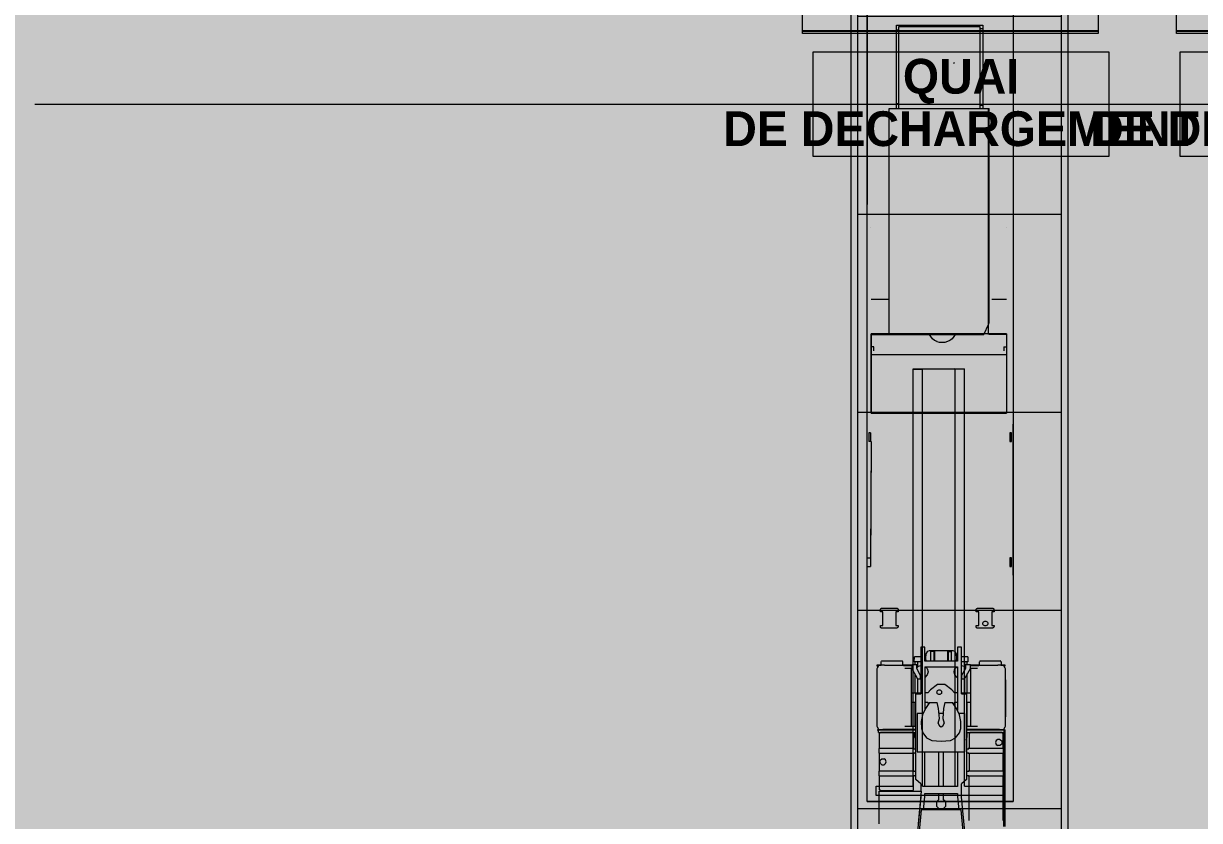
# Model space of a CAD drawing. Header units: millimetres. Extents: x 141848 to 1648660, y -821378 to -151356.
# Drawn here: x 195444 to 208964, y -198052 to -188883 of the extents above; entities that cross this region are included whole.
import ezdxf

# ---------------------------------------------------------------- set-up
doc = ezdxf.new("R2010")
doc.units = ezdxf.units.MM
doc.header["$MEASUREMENT"] = 0
for name, color, linetype in [('Cars', 7, 'Continuous'), ('Hachure', 7, 'Continuous'), ('Sols_ Dalles', 7, 'Continuous')]:
    doc.layers.add(name, color=color, linetype=linetype)
doc.styles.add('STYLE_GENERE_4', font='')
doc.styles.get('STYLE_GENERE_4').set_extended_font_data('Agency FB', bold=True)

# ---------------------------------------------------------------- blocks, each defined once
blk = doc.blocks.new('Loading-Equipment_Dock-shelters_NORSUD_Retractible-Gate')
at = {"color": 251, "linetype": 'Continuous', "lineweight": 5, "true_color": 0x5f5f5f, "flags": 128}
for points in [[(-1636.016, -30.00005), (-1635, -30.00005), (1635, -30.00005), (1636.016, -30.00005), (1641.756, -30.00005), (1647.626, -30.00005), (1653.553, -30.00005), (1659.454, -30.00005), (1665.239, -30.00005), (1670.814, -30.00005), (1676.084, -30.00005), (1680.962, -30.00005), (1685.37, -30.00005), (1689.244, -30.00005), (1692.538, -30.00005), (1695.224, -30.00005), (1697.296, -30.00005), (1698.762, -30.00005), (1699.648, -30.00005), (1700, -30.00005), (1699.992, 0), (1699.648, 0), (1698.762, 0), (1697.296, 0), (1695.224, 0), (1692.538, 0), (1689.244, 0), (1685.37, 0), (1680.962, 0), (1676.084, 0), (1670.814, 0), (1665.239, 0), (1659.454, 0), (1653.553, 0), (1647.626, 0), (1641.756, 0), (1636.016, 0), (1635, 0), (-1635, 0), (-1636.016, 0), (-1641.756, 0), (-1647.626, 0), (-1653.553, 0), (-1659.454, 0), (-1665.24, 0), (-1670.814, 0), (-1676.084, 0), (-1680.962, 0), (-1685.37, 0), (-1689.244, 0), (-1692.538, 0), (-1695.224, 0), (-1697.296, 0), (-1698.762, 0), (-1699.648, 0), (-1700, 0), (-1699.992, -30.00005), (-1699.648, -30.00005), (-1698.762, -30.00005), (-1697.296, -30.00005), (-1695.224, -30.00005), (-1692.538, -30.00005), (-1689.244, -30.00005), (-1685.37, -30.00005), (-1680.962, -30.00005), (-1676.084, -30.00005), (-1670.814, -30.00005), (-1665.24, -30.00005), (-1659.454, -30.00005), (-1653.553, -30.00005), (-1647.626, -30.00005), (-1641.756, -30.00005)], [(-1700, -596.3749), (1700, -596.3749), (1700, -33.00335), (-1700, -33.00335)]]:
    blk.add_lwpolyline(points, close=True, dxfattribs=at)
blk = doc.blocks.new('tir daf01')
at = {"layer": 'Cars', "color": 7, "linetype": 'Continuous', "lineweight": 13}
for p, q in [((1596, 1648), (1971, 1648)), ((1596, 1632), (1971, 1632)), ((1733, 1622), (1665, 1622)), ((2019, 1622), (1733, 1622)), ((4213, 1742), (1882, 1742)), ((1882, 62), (1882, 1742)), ((11082, 1742), (1882, 1742)), ((1952, 1624), (1952, 167)), ((2061, 1624), (1952, 1624)), ((1971, 1648), (2707, 1648)), ((1971, 1632), (2679, 1632)), ((2179, 1622), (2019, 1622)), ((2061, 1181), (2061, 1624)), ((2179, 1619), (2179, 1627)), ((2234, 1627), (2179, 1627)), ((2234, 1627), (2234, 1619)), ((2346, 1622), (2234, 1622)), ((2438, 1622), (2346, 1622)), ((2438, 1619), (2438, 1627)), ((2493, 1627), (2438, 1627)), ((2493, 1627), (2493, 1619)), ((2667, 1622), (2493, 1622)), ((2676, 1614), (2667, 1622)), ((2679, 1379), (2679, 1634)), ((2704, 1634), (2679, 1634)), ((2704, 1634), (2704, 1379)), ((2707, 1632), (2704, 1632)), ((2707, 1640), (2707, 1648)), ((2707, 1632), (2707, 1640)), ((2709, 1630), (2743, 1648)), ((2709, 1630), (2709, 1273)), ((2743, 1648), (2751, 1652)), ((2751, 1652), (2752, 1652)), ((2752, 1652), (2762, 1652)), ((2762, 1652), (2783, 1652)), ((2783, 1652), (2818, 1652)), ((2818, 1652), (2867, 1652)), ((2866, 1653), (2859, 1652)), ((2875, 1653), (2866, 1653)), ((2867, 1652), (2920, 1652)), ((2892, 1653), (2875, 1653)), ((2918, 1653), (2892, 1653)), ((2949, 1653), (2918, 1653)), ((2920, 1652), (2940, 1652)), ((2940, 1652), (2988, 1652)), ((2987, 1653), (2949, 1653)), ((3027, 1653), (2987, 1653)), ((2988, 1652), (3049, 1652)), ((3070, 1653), (3027, 1653)), ((3049, 1652), (3113, 1652)), ((3113, 1653), (3070, 1653)), ((3154, 1653), (3113, 1653)), ((3113, 1652), (3174, 1652)), ((3191, 1653), (3154, 1653)), ((3174, 1652), (3222, 1652)), ((3223, 1653), (3191, 1653)), ((3222, 1652), (3242, 1652)), ((3248, 1653), (3223, 1653)), ((3242, 1652), (3295, 1652)), ((3265, 1653), (3248, 1653)), ((3274, 1653), (3265, 1653)), ((3282, 1652), (3274, 1653)), ((3295, 1652), (3344, 1652)), ((3344, 1652), (3379, 1652)), ((3379, 1652), (3400, 1652)), ((3400, 1652), (3410, 1652)), ((3410, 1652), (3411, 1652)), ((3411, 1652), (3419, 1648)), ((3419, 1648), (3453, 1630)), ((3440, 1637), (3440, 1647)), ((3455, 1647), (3440, 1647)), ((3453, 1601), (3453, 1630)), ((3455, 1602), (3455, 1647)), ((4486, 1742), (4486, 1743)), ((4486, 1743), (6225, 1743)), ((4586, 1723), (4686, 1723)), ((4586, 1703), (4586, 1723)), ((4686, 1703), (4586, 1703)), ((4686, 1723), (4686, 1703)), ((6025, 1703), (6025, 1723)), ((6025, 1723), (6125, 1723)), ((6125, 1703), (6025, 1703)), ((6125, 1723), (6125, 1703)), ((6225, 1743), (6225, 1742)), ((6350, 1181), (6350, 1664)), ((7024, 1664), (6350, 1664)), ((6350, 1664), (6350, 1664)), ((7024, 109), (7024, 1664)), ((7067, 1664), (7024, 1664)), ((7265, 1664), (7067, 1664)), ((7115, 1634), (7067, 1634)), ((7115, 1634), (7115, 1664)), ((7257, 1664), (7257, 1467)), ((7265, 1664), (7265, 1467)), ((7662, 1496), (7662, 1664)), ((7662, 1664), (7662, 1664)), ((7662, 1664), (7662, 1664)), ((8488, 1669), (8488, 1669)), ((8488, 1669), (8488, 1669)), ((9309, 1664), (9309, 1664)), ((9309, 1664), (9309, 1664)), ((2179, 1602), (2179, 1619)), ((2179, 1560), (2179, 1602)), ((2179, 1292), (2179, 1560)), ((2234, 1619), (2234, 1602)), ((2234, 1602), (2234, 1560)), ((2234, 1560), (2234, 1292)), ((2438, 1602), (2438, 1619)), ((2438, 1560), (2438, 1602)), ((2438, 1292), (2438, 1560)), ((2493, 1619), (2493, 1602)), ((2493, 1602), (2493, 1560)), ((2493, 1560), (2493, 1292)), ((2541, 1606), (2528, 1588)), ((2528, 1588), (2528, 1567)), ((2528, 1567), (2528, 1563)), ((2541, 1546), (2528, 1563)), ((2563, 1613), (2541, 1606)), ((2563, 1539), (2541, 1546)), ((2584, 1606), (2563, 1613)), ((2584, 1546), (2563, 1539)), ((2598, 1588), (2584, 1606)), ((2598, 1563), (2584, 1546)), ((2598, 1588), (2598, 1567)), ((2598, 1567), (2598, 1563)), ((2676, 1614), (2676, 1607)), ((2676, 1607), (2676, 1594)), ((2676, 1594), (2676, 1556)), ((2676, 1556), (2676, 1301)), ((2711, 1583), (2711, 1554)), ((2711, 1554), (2711, 1350)), ((3450, 1598), (3454, 1602)), ((3450, 1598), (3450, 1565)), ((3451, 1554), (3451, 1564)), ((3451, 1350), (3451, 1554)), ((3485, 1602), (3454, 1602)), ((3492, 1600), (3485, 1602)), ((3498, 1598), (3492, 1600)), ((3498, 1598), (3502, 1592)), ((3502, 1548), (3502, 1592)), ((3502, 1477), (3502, 1548)), ((3878, 1503), (3877, 1500)), ((3877, 1500), (3877, 1497)), ((3877, 1497), (3877, 1386)), ((3879, 1506), (3878, 1503)), ((3880, 1509), (3879, 1506)), ((3882, 1511), (3880, 1509)), ((3884, 1514), (3882, 1511)), ((3886, 1516), (3884, 1514)), ((3889, 1518), (3886, 1516)), ((3892, 1519), (3889, 1518)), ((3895, 1520), (3892, 1519)), ((3898, 1521), (3895, 1520)), ((3901, 1521), (3898, 1521)), ((3907, 1521), (3901, 1521)), ((3907, 1494), (3907, 1521)), ((4067, 1494), (3907, 1494)), ((4087, 1521), (4067, 1521)), ((4067, 1521), (4067, 1494)), ((4090, 1521), (4087, 1521)), ((4093, 1520), (4090, 1521)), ((4095, 1519), (4093, 1520)), ((4098, 1518), (4095, 1519)), ((4100, 1517), (4098, 1518)), ((4102, 1515), (4100, 1517)), ((4104, 1513), (4102, 1515)), ((4105, 1511), (4104, 1513)), ((4106, 1508), (4105, 1511)), ((4107, 1506), (4106, 1508)), ((4108, 1503), (4107, 1506)), ((4108, 1500), (4108, 1503)), ((4108, 1412), (4108, 1500)), ((2679, 1203), (2679, 1379)), ((2704, 1379), (2704, 1203)), ((3454, 1351), (3451, 1354)), ((3453, 1273), (3453, 1353)), ((3492, 1353), (3485, 1351)), ((3498, 1356), (3492, 1353)), ((3502, 1361), (3498, 1356)), ((3502, 1405), (3502, 1477)), ((3502, 1361), (3502, 1405)), ((3877, 1386), (3877, 1335)), ((3904, 1428), (3903, 1421)), ((3903, 1421), (3904, 1414)), ((3907, 1435), (3904, 1428)), ((3904, 1428), (3904, 1427)), ((3904, 1414), (3907, 1407)), ((3907, 1435), (3906, 1434)), ((3911, 1441), (3907, 1435)), ((3907, 1407), (3911, 1401)), ((3907, 1407), (3908, 1406)), ((3911, 1441), (3910, 1440)), ((3917, 1445), (3911, 1441)), ((3911, 1401), (3917, 1397)), ((3911, 1401), (3912, 1400)), ((3917, 1445), (3916, 1444)), ((3924, 1448), (3917, 1445)), ((3917, 1397), (3924, 1394)), ((3917, 1397), (3918, 1396)), ((3924, 1448), (3922, 1447)), ((3931, 1449), (3924, 1448)), ((3924, 1394), (3931, 1393)), ((3938, 1448), (3931, 1449)), ((3931, 1393), (3938, 1394)), ((3938, 1448), (3937, 1448)), ((3945, 1445), (3938, 1448)), ((3938, 1394), (3945, 1397)), ((3945, 1445), (3944, 1446)), ((3951, 1441), (3945, 1445)), ((3945, 1397), (3951, 1401)), ((3945, 1397), (3946, 1398)), ((3951, 1441), (3950, 1442)), ((3955, 1435), (3951, 1441)), ((3951, 1401), (3955, 1407)), ((3951, 1401), (3952, 1402)), ((3955, 1435), (3954, 1436)), ((3958, 1428), (3955, 1435)), ((3955, 1407), (3958, 1414)), ((3955, 1407), (3956, 1408)), ((3958, 1428), (3957, 1430)), ((3959, 1421), (3958, 1428)), ((3958, 1414), (3959, 1421)), ((4108, 1336), (4108, 1412)), ((7257, 1456), (7265, 1456)), ((7257, 1402), (7265, 1406)), ((7257, 1074), (7257, 1402)), ((7265, 1467), (7265, 1467)), ((7265, 1467), (7265, 1456)), ((7265, 1456), (7265, 1406)), ((7265, 1406), (7372, 1456)), ((7265, 1456), (7372, 1456)), ((7265, 1406), (7265, 317)), ((7372, 1456), (7394, 1467)), ((7372, 1456), (7662, 1456)), ((7394, 1467), (7662, 1467)), ((7662, 1467), (9855, 1467)), ((7662, 1456), (9855, 1456)), ((8067, 1456), (8067, 1467)), ((8079, 1456), (8079, 1467)), ((8083, 1467), (8083, 1456)), ((8881, 1456), (8881, 1467)), ((8893, 1456), (8893, 1467)), ((8904, 1467), (8904, 1456)), ((9702, 1456), (9702, 1467)), ((9714, 1456), (9714, 1467)), ((9714, 1456), (9714, 1467)), ((9855, 1456), (9855, 1467)), ((9855, 1391), (9855, 1456)), ((9855, 1376), (9855, 1391)), ((10816, 1391), (9855, 1391)), ((9855, 1359), (9855, 1376)), ((9855, 426), (9855, 1359)), ((10799, 1359), (9855, 1359)), ((9895, 1359), (9895, 1391)), ((10776, 1359), (10776, 1391)), ((10799, 426), (10799, 1359)), ((10816, 399), (10816, 1391)), ((1665, 1234), (1733, 1234)), ((1733, 1234), (2019, 1234)), ((2019, 1234), (2179, 1234)), ((2179, 1249), (2179, 1292)), ((2179, 1233), (2179, 1249)), ((2179, 1225), (2179, 1233)), ((2184, 1225), (2179, 1225)), ((2184, 1205), (2184, 1232)), ((2227, 1232), (2227, 1205)), ((2234, 1225), (2227, 1225)), ((2234, 1292), (2234, 1249)), ((2234, 1249), (2234, 1233)), ((2346, 1234), (2234, 1234)), ((2234, 1233), (2234, 1225)), ((2438, 1234), (2346, 1234)), ((2438, 1249), (2438, 1292)), ((2438, 1233), (2438, 1249)), ((2438, 1225), (2438, 1233)), ((2442, 1225), (2438, 1225)), ((2442, 1205), (2442, 1232)), ((2486, 1232), (2486, 1205)), ((2493, 1225), (2486, 1225)), ((2493, 1292), (2493, 1249)), ((2493, 1249), (2493, 1233)), ((2667, 1234), (2493, 1234)), ((2493, 1233), (2493, 1225)), ((2676, 1243), (2667, 1234)), ((2676, 1301), (2676, 1263)), ((2676, 1263), (2676, 1250)), ((2676, 1250), (2676, 1243)), ((2716, 1270), (2709, 1273)), ((2711, 1350), (2711, 1321)), ((2716, 1205), (2716, 1345)), ((2746, 1331), (2746, 1205)), ((2751, 1252), (2746, 1254)), ((2752, 1252), (2751, 1252)), ((2762, 1252), (2752, 1252)), ((2783, 1252), (2762, 1252)), ((2818, 1252), (2783, 1252)), ((2867, 1252), (2818, 1252)), ((2920, 1252), (2867, 1252)), ((2940, 1252), (2920, 1252)), ((2988, 1252), (2940, 1252)), ((3049, 1252), (2988, 1252)), ((3024, 1252), (3024, 1205)), ((3113, 1252), (3049, 1252)), ((3174, 1252), (3113, 1252)), ((3131, 1252), (3131, 1146)), ((3222, 1252), (3174, 1252)), ((3242, 1252), (3222, 1252)), ((3295, 1252), (3242, 1252)), ((3344, 1252), (3295, 1252)), ((3332, 1203), (3415, 1249)), ((3379, 1252), (3344, 1252)), ((3400, 1252), (3379, 1252)), ((3410, 1252), (3400, 1252)), ((3411, 1252), (3410, 1252)), ((3416, 1254), (3411, 1252)), ((3415, 1249), (3415, 1249)), ((3415, 1249), (3442, 1249)), ((3416, 1249), (3416, 1331)), ((3442, 1249), (3454, 1249)), ((3446, 1346), (3446, 1249)), ((3453, 1273), (3446, 1270)), ((3446, 1256), (3455, 1256)), ((3451, 1321), (3451, 1350)), ((3485, 1351), (3454, 1351)), ((3454, 1249), (3454, 1192)), ((3455, 1256), (3455, 1351)), ((3546, 1218), (3489, 1221)), ((3489, 1221), (3489, 1185)), ((3546, 1218), (3546, 1185)), ((3877, 1335), (3877, 1332)), ((3877, 1332), (3877, 1330)), ((3877, 1330), (3878, 1327)), ((3878, 1327), (3879, 1325)), ((3879, 1325), (3881, 1323)), ((3881, 1323), (3882, 1321)), ((3882, 1321), (3884, 1320)), ((3884, 1320), (3886, 1318)), ((3886, 1318), (3888, 1317)), ((3888, 1317), (3891, 1316)), ((3891, 1316), (3893, 1316)), ((3893, 1316), (3896, 1316)), ((3896, 1316), (3907, 1316)), ((3907, 1316), (3907, 1345)), ((3907, 1345), (4067, 1345)), ((4067, 1345), (4067, 1345)), ((4067, 1345), (4067, 1316)), ((4067, 1316), (4087, 1316)), ((4087, 1316), (4090, 1316)), ((4090, 1316), (4093, 1316)), ((4093, 1316), (4095, 1317)), ((4095, 1317), (4098, 1318)), ((4098, 1318), (4100, 1320)), ((4100, 1320), (4102, 1322)), ((4102, 1322), (4104, 1324)), ((4104, 1324), (4105, 1326)), ((4105, 1326), (4106, 1328)), ((4106, 1328), (4107, 1331)), ((4107, 1331), (4108, 1333)), ((4108, 1333), (4108, 1336)), ((10816, 1337), (10799, 1337)), ((1497, 1188), (1939, 1146)), ((1498, 1170), (1789, 1143)), ((1789, 1143), (1789, 913)), ((1939, 1101), (1789, 1115)), ((1939, 1146), (2086, 1146)), ((1977, 1101), (1939, 1101)), ((1977, 913), (1977, 1101)), ((2057, 1101), (2057, 913)), ((2454, 1101), (2057, 1101)), ((2061, 1181), (5557, 1181)), ((2135, 1205), (2086, 1146)), ((2646, 1205), (2135, 1205)), ((2454, 913), (2454, 1186)), ((2454, 1186), (2511, 1186)), ((2511, 1186), (2522, 1186)), ((2522, 1186), (2590, 1186)), ((2590, 1186), (2601, 1186)), ((2601, 1186), (2590, 1186)), ((2601, 1186), (2630, 1186)), ((2615, 1080), (2672, 1123)), ((2619, 1206), (2619, 1214)), ((2619, 1214), (2679, 1214)), ((2619, 1205), (2619, 1206)), ((2630, 1186), (2641, 1186)), ((2641, 1186), (2675, 1186)), ((2679, 1205), (2646, 1205)), ((2672, 1123), (2724, 1138)), ((2675, 1186), (2709, 1186)), ((2704, 1203), (2679, 1203)), ((2704, 1214), (2716, 1214)), ((3122, 1205), (2704, 1205)), ((2709, 1186), (2720, 1186)), ((2720, 1186), (2748, 1186)), ((2724, 1138), (2803, 1140)), ((2746, 1214), (3024, 1214)), ((2748, 1186), (2759, 1186)), ((2759, 1186), (2827, 1186)), ((2803, 1140), (2882, 1126)), ((2827, 1186), (2838, 1186)), ((2838, 1186), (2895, 1186)), ((2882, 1126), (2955, 1091)), ((2895, 1186), (2895, 1120)), ((3279, 1101), (2935, 1101)), ((2955, 1091), (3021, 1045)), ((3023, 1101), (3023, 1065)), ((3122, 1146), (3122, 1205)), ((3122, 1146), (3279, 1146)), ((3131, 1214), (3351, 1214)), ((3295, 1182), (3131, 1182)), ((3132, 1101), (3132, 1065)), ((3279, 1146), (3659, 1146)), ((3434, 1101), (3279, 1101)), ((3295, 1182), (3307, 1189)), ((3295, 1149), (3295, 1182)), ((3307, 1149), (3295, 1149)), ((3305, 1149), (3304, 1146)), ((3307, 1189), (3332, 1203)), ((3332, 1149), (3307, 1149)), ((3311, 1101), (3311, 1099)), ((3311, 1099), (3339, 1072)), ((3415, 1192), (3332, 1149)), ((3413, 1072), (3434, 1093)), ((3442, 1192), (3415, 1192)), ((3440, 1173), (3421, 1192)), ((3489, 1182), (3432, 1182)), ((3434, 913), (3434, 1101)), ((3447, 1146), (3440, 1173)), ((3454, 1192), (3442, 1192)), ((3454, 1214), (3489, 1214)), ((3489, 1185), (3489, 1146)), ((3498, 1101), (3498, 913)), ((3659, 1101), (3498, 1101)), ((3532, 1089), (3498, 1087)), ((3582, 1085), (3532, 1089)), ((3546, 1185), (3546, 1146)), ((3612, 1067), (3582, 1085)), ((3659, 1146), (3659, 1101)), ((5557, 1181), (6025, 1181)), ((6025, 1181), (6350, 1181)), ((6350, 1072), (6350, 1181)), ((6350, 1181), (6860, 1181)), ((6860, 1072), (6860, 1181)), ((1808, 945), (1831, 966)), ((1831, 966), (1879, 966)), ((1879, 966), (1901, 941)), ((2061, 697), (2061, 1072)), ((5557, 1072), (2061, 1072)), ((2578, 913), (2586, 1020)), ((2586, 1020), (2615, 1080)), ((2750, 932), (2783, 948)), ((2839, 932), (2783, 948)), ((3021, 957), (2955, 942)), ((3023, 1065), (3008, 1054)), ((3021, 957), (3021, 1045)), ((3132, 1065), (3170, 1036)), ((3170, 1036), (3228, 954)), ((3228, 954), (3228, 913)), ((3339, 1072), (3376, 1062)), ((3376, 1062), (3413, 1072)), ((3498, 1033), (3501, 1033)), ((3498, 990), (3501, 990)), ((3501, 1033), (3532, 1033)), ((3501, 993), (3501, 1033)), ((3611, 993), (3501, 993)), ((3532, 993), (3501, 993)), ((3501, 993), (3578, 993)), ((3501, 990), (3611, 990)), ((3532, 1033), (3578, 1033)), ((3578, 1033), (3611, 1033)), ((3611, 993), (3611, 1033)), ((3611, 990), (3611, 993)), ((3621, 1048), (3612, 1067)), ((3621, 913), (3621, 1048)), ((6025, 1072), (5557, 1072)), ((6350, 1072), (6025, 1072)), ((6350, 697), (6350, 1072)), ((6860, 1072), (6350, 1072)), ((6857, 697), (6860, 1072)), ((6860, 1072), (6857, 586)), ((7165, 957), (7162, 926)), ((7174, 986), (7165, 957)), ((7188, 1014), (7174, 986)), ((7195, 1023), (7188, 1014)), ((7207, 1038), (7195, 1023)), ((7231, 1058), (7207, 1038)), ((7257, 1074), (7231, 1058)), ((7257, 779), (7257, 1074)), ((10380, 1065), (10375, 1055)), ((1789, 945), (1808, 945)), ((1789, 913), (1789, 683)), ((1808, 881), (1789, 881)), ((1831, 860), (1808, 881)), ((1879, 860), (1831, 860)), ((1901, 884), (1879, 860)), ((1901, 941), (1977, 941)), ((1977, 884), (1901, 884)), ((1977, 724), (1977, 913)), ((2057, 941), (2454, 941)), ((2057, 913), (2057, 724)), ((2454, 884), (2057, 884)), ((2454, 639), (2454, 913)), ((2586, 806), (2578, 913)), ((2750, 932), (2740, 913)), ((2740, 913), (2750, 893)), ((2783, 877), (2750, 893)), ((2783, 877), (2839, 894)), ((2955, 942), (2839, 932)), ((2839, 894), (2955, 883)), ((2895, 937), (2895, 913)), ((2895, 913), (2895, 889)), ((2955, 883), (3021, 869)), ((3021, 780), (3021, 869)), ((3115, 899), (3114, 892)), ((3114, 892), (3115, 885)), ((3117, 906), (3115, 899)), ((3115, 885), (3117, 879)), ((3122, 911), (3117, 906)), ((3117, 879), (3122, 873)), ((3127, 916), (3122, 911)), ((3122, 873), (3127, 869)), ((3134, 918), (3127, 916)), ((3127, 869), (3134, 866)), ((3141, 919), (3134, 918)), ((3134, 866), (3141, 865)), ((3148, 918), (3141, 919)), ((3141, 865), (3148, 866)), ((3154, 916), (3148, 918)), ((3148, 866), (3154, 869)), ((3160, 911), (3154, 916)), ((3154, 869), (3160, 873)), ((3164, 906), (3160, 911)), ((3160, 873), (3164, 879)), ((3167, 899), (3164, 906)), ((3164, 879), (3167, 885)), ((3168, 892), (3167, 899)), ((3167, 885), (3168, 892)), ((3228, 871), (3170, 790)), ((3228, 913), (3228, 871)), ((3434, 724), (3434, 913)), ((3498, 913), (3498, 724)), ((3501, 836), (3498, 836)), ((3611, 836), (3501, 836)), ((3501, 833), (3611, 833)), ((3501, 833), (3532, 833)), ((3578, 833), (3501, 833)), ((3501, 792), (3501, 833)), ((3611, 836), (3611, 833)), ((3611, 833), (3611, 792)), ((3621, 778), (3621, 913)), ((7162, 926), (7165, 895)), ((7165, 895), (7173, 867)), ((7173, 867), (7174, 866)), ((7174, 866), (7188, 838)), ((7188, 838), (7207, 814)), ((7207, 814), (7231, 794)), ((1939, 679), (1497, 637)), ((1789, 683), (1498, 655)), ((2001, 684), (1627, 649)), ((1789, 710), (1939, 724)), ((1939, 724), (1977, 724)), ((1947, 679), (1939, 679)), ((2001, 428), (2001, 684)), ((2086, 679), (2001, 679)), ((2057, 724), (2454, 724)), ((2061, 697), (5557, 697)), ((2086, 679), (2135, 621)), ((2615, 745), (2586, 806)), ((2672, 703), (2615, 745)), ((2724, 688), (2672, 703)), ((2803, 685), (2724, 688)), ((2882, 699), (2803, 685)), ((2955, 734), (2882, 699)), ((2895, 705), (2895, 639)), ((3279, 724), (2935, 724)), ((3021, 780), (2955, 734)), ((3008, 771), (3023, 760)), ((3023, 760), (3023, 724)), ((3122, 621), (3122, 679)), ((3279, 679), (3122, 679)), ((3131, 679), (3131, 574)), ((3170, 790), (3132, 760)), ((3132, 760), (3132, 724)), ((3434, 724), (3279, 724)), ((3659, 679), (3279, 679)), ((3295, 643), (3295, 677)), ((3295, 677), (3307, 677)), ((3304, 679), (3305, 677)), ((3307, 677), (3332, 677)), ((3339, 754), (3311, 727)), ((3311, 727), (3311, 724)), ((3332, 677), (3415, 633)), ((3376, 764), (3339, 754)), ((3413, 754), (3376, 764)), ((3434, 732), (3413, 754)), ((3440, 652), (3447, 679)), ((3489, 679), (3489, 640)), ((3501, 792), (3498, 792)), ((3498, 739), (3532, 736)), ((3498, 724), (3659, 724)), ((3532, 792), (3501, 792)), ((3578, 792), (3532, 792)), ((3532, 736), (3582, 740)), ((3546, 679), (3546, 640)), ((3611, 792), (3578, 792)), ((3582, 740), (3612, 759)), ((3612, 759), (3621, 778)), ((3659, 724), (3659, 679)), ((5557, 697), (6025, 697)), ((6025, 697), (6350, 697)), ((6350, 586), (6350, 697)), ((6350, 697), (6857, 697)), ((6857, 586), (6857, 697)), ((7231, 794), (7257, 779)), ((7257, 317), (7257, 779)), ((2011, 585), (2019, 594)), ((2011, 579), (2011, 585)), ((2011, 579), (2011, 585)), ((2011, 565), (2011, 579)), ((2011, 565), (2011, 579)), ((2011, 527), (2011, 565)), ((2019, 594), (2179, 594)), ((2061, 167), (2061, 586)), ((5557, 586), (2061, 586)), ((2135, 621), (2646, 621)), ((2179, 593), (2179, 601)), ((2179, 601), (2184, 601)), ((2179, 576), (2179, 593)), ((2179, 534), (2179, 576)), ((2184, 593), (2184, 621)), ((2227, 621), (2227, 593)), ((2227, 601), (2234, 601)), ((2234, 601), (2234, 593)), ((2234, 594), (2348, 594)), ((2234, 593), (2234, 576)), ((2234, 576), (2234, 534)), ((2348, 594), (2438, 594)), ((2438, 593), (2438, 601)), ((2438, 601), (2442, 601)), ((2438, 576), (2438, 593)), ((2438, 534), (2438, 576)), ((2442, 593), (2442, 621)), ((2511, 639), (2454, 639)), ((2486, 621), (2486, 593)), ((2486, 601), (2493, 601)), ((2493, 601), (2493, 593)), ((2667, 594), (2493, 594)), ((2493, 593), (2493, 576)), ((2493, 576), (2493, 534)), ((2522, 639), (2511, 639)), ((2590, 639), (2522, 639)), ((2601, 639), (2590, 639)), ((2601, 639), (2590, 639)), ((2630, 639), (2601, 639)), ((2619, 620), (2619, 621)), ((2619, 612), (2619, 620)), ((2679, 612), (2619, 612)), ((2641, 639), (2630, 639)), ((2675, 639), (2641, 639)), ((2646, 621), (2679, 621)), ((2676, 585), (2667, 594)), ((2709, 639), (2675, 639)), ((2676, 585), (2676, 579)), ((2676, 579), (2676, 565)), ((2676, 565), (2676, 527)), ((2679, 447), (2679, 622)), ((2679, 622), (2704, 622)), ((2704, 622), (2704, 447)), ((2704, 621), (3122, 621)), ((2716, 612), (2704, 612)), ((2720, 639), (2709, 639)), ((2709, 552), (2716, 556)), ((2709, 552), (2709, 195)), ((2716, 480), (2716, 621)), ((2748, 639), (2720, 639)), ((2746, 621), (2746, 494)), ((3024, 612), (2746, 612)), ((2746, 571), (2751, 574)), ((2759, 639), (2748, 639)), ((2751, 574), (2752, 574)), ((2752, 574), (2762, 574)), ((2827, 639), (2759, 639)), ((2762, 574), (2783, 574)), ((2783, 574), (2818, 574)), ((2818, 574), (2867, 574)), ((2838, 639), (2827, 639)), ((2838, 639), (2827, 639)), ((2895, 639), (2838, 639)), ((2867, 574), (2920, 574)), ((2920, 574), (2940, 574)), ((2940, 574), (2988, 574)), ((2988, 574), (3049, 574)), ((3024, 621), (3024, 574)), ((3049, 574), (3113, 574)), ((3113, 574), (3174, 574)), ((3131, 644), (3295, 644)), ((3351, 612), (3131, 612)), ((3174, 574), (3222, 574)), ((3222, 574), (3242, 574)), ((3242, 574), (3295, 574)), ((3295, 643), (3307, 636)), ((3295, 574), (3344, 574)), ((3307, 636), (3332, 622)), ((3332, 622), (3415, 576)), ((3344, 574), (3379, 574)), ((3379, 574), (3400, 574)), ((3400, 574), (3410, 574)), ((3410, 574), (3411, 574)), ((3411, 574), (3416, 571)), ((3415, 633), (3442, 633)), ((3442, 576), (3415, 576)), ((3415, 576), (3415, 576)), ((3416, 494), (3416, 576)), ((3421, 633), (3440, 652)), ((3432, 644), (3489, 644)), ((3442, 633), (3454, 633)), ((3454, 576), (3442, 576)), ((3446, 576), (3446, 480)), ((3455, 569), (3446, 569)), ((3446, 555), (3453, 552)), ((3453, 473), (3453, 552)), ((3454, 633), (3454, 576)), ((3489, 612), (3454, 612)), ((3455, 474), (3455, 569)), ((3489, 640), (3489, 604)), ((3489, 604), (3546, 607)), ((3546, 640), (3546, 607)), ((6025, 586), (5557, 586)), ((6350, 586), (6025, 586)), ((6350, 109), (6350, 586)), ((6857, 586), (6350, 586)), ((1882, 488), (1882, 62)), ((2001, 200), (2001, 428)), ((2011, 272), (2011, 527)), ((2179, 266), (2179, 534)), ((2234, 534), (2234, 266)), ((2438, 266), (2438, 534)), ((2493, 534), (2493, 266)), ((2676, 527), (2676, 272)), ((2679, 191), (2679, 447)), ((2704, 447), (2704, 191)), ((2711, 504), (2711, 475)), ((2711, 504), (2711, 475)), ((2711, 475), (2711, 272)), ((3451, 475), (3451, 504)), ((3451, 272), (3451, 475)), ((3451, 471), (3454, 474)), ((3454, 474), (3485, 474)), ((3485, 474), (3492, 472)), ((3492, 472), (3498, 470)), ((3498, 470), (3502, 464)), ((3502, 420), (3502, 464)), ((3502, 349), (3502, 420)), ((3880, 408), (3879, 405)), ((3882, 410), (3880, 408)), ((3884, 413), (3882, 410)), ((3886, 415), (3884, 413)), ((3889, 417), (3886, 415)), ((3892, 418), (3889, 417)), ((3895, 419), (3892, 418)), ((3898, 420), (3895, 419)), ((3901, 420), (3898, 420)), ((3907, 420), (3898, 420)), ((3907, 420), (3901, 420)), ((3907, 393), (3907, 420)), ((4090, 420), (4067, 420)), ((4067, 420), (4067, 393)), ((4087, 420), (4067, 420)), ((4090, 420), (4087, 420)), ((4093, 419), (4090, 420)), ((4095, 418), (4093, 419)), ((4098, 417), (4095, 418)), ((4100, 416), (4098, 417)), ((4102, 414), (4100, 416)), ((4104, 412), (4102, 414)), ((4105, 410), (4104, 412)), ((4106, 407), (4105, 410)), ((4107, 405), (4106, 407)), ((9855, 399), (9855, 426)), ((9855, 426), (10799, 426)), ((9909, 426), (9909, 399)), ((10762, 399), (10762, 426)), ((10799, 437), (10816, 437)), ((2011, 234), (2011, 272)), ((2306, 257), (2319, 275)), ((2319, 275), (2341, 282)), ((2341, 282), (2363, 275)), ((2363, 275), (2376, 257)), ((2676, 272), (2676, 234)), ((2711, 272), (2711, 243)), ((3451, 261), (3451, 272)), ((3502, 277), (3502, 349)), ((3502, 233), (3502, 277)), ((3878, 402), (3877, 399)), ((3877, 399), (3877, 396)), ((3877, 396), (3877, 234)), ((3879, 405), (3878, 402)), ((4067, 393), (3907, 393)), ((4108, 402), (4107, 405)), ((4108, 399), (4108, 402)), ((4108, 235), (4108, 399)), ((7257, 109), (7257, 317)), ((7257, 317), (7265, 317)), ((7265, 317), (7265, 109)), ((7265, 317), (7662, 317)), ((7662, 317), (9855, 317)), ((7662, 109), (7662, 317)), ((7662, 317), (7662, 317)), ((7662, 317), (7662, 317)), ((9855, 399), (10816, 399)), ((9855, 317), (9855, 399)), ((1627, 200), (2001, 200)), ((1952, 167), (2061, 167)), ((2011, 221), (2011, 234)), ((2011, 214), (2011, 221)), ((2011, 214), (2019, 206)), ((2019, 206), (2179, 206)), ((2179, 223), (2179, 266)), ((2179, 207), (2179, 223)), ((2179, 199), (2179, 207)), ((2179, 199), (2234, 199)), ((2234, 266), (2234, 223)), ((2234, 223), (2234, 207)), ((2234, 207), (2234, 199)), ((2234, 206), (2348, 206)), ((2306, 254), (2306, 257)), ((2306, 232), (2306, 254)), ((2306, 232), (2319, 215)), ((2319, 215), (2341, 208)), ((2341, 208), (2363, 215)), ((2348, 206), (2438, 206)), ((2363, 215), (2376, 232)), ((2376, 254), (2376, 257)), ((2376, 232), (2376, 254)), ((2438, 223), (2438, 266)), ((2438, 207), (2438, 223)), ((2438, 199), (2438, 207)), ((2438, 199), (2493, 199)), ((2493, 266), (2493, 223)), ((2493, 223), (2493, 207)), ((2493, 207), (2493, 199)), ((2493, 206), (2667, 206)), ((2667, 206), (2676, 214)), ((2676, 234), (2676, 221)), ((2676, 221), (2676, 214)), ((2679, 191), (2704, 191)), ((2707, 185), (2707, 193)), ((2707, 177), (2707, 185)), ((2743, 177), (2709, 195)), ((2751, 173), (2743, 177)), ((2752, 173), (2751, 173)), ((2762, 173), (2752, 173)), ((2783, 173), (2762, 173)), ((2818, 173), (2783, 173)), ((2867, 173), (2818, 173)), ((2920, 173), (2867, 173)), ((2940, 173), (2920, 173)), ((2988, 173), (2940, 173)), ((3049, 173), (2988, 173)), ((3113, 173), (3049, 173)), ((3174, 173), (3113, 173)), ((3222, 173), (3174, 173)), ((3242, 173), (3222, 173)), ((3295, 173), (3242, 173)), ((3344, 173), (3295, 173)), ((3379, 173), (3344, 173)), ((3400, 173), (3379, 173)), ((3410, 173), (3400, 173)), ((3411, 173), (3410, 173)), ((3419, 177), (3411, 173)), ((3453, 195), (3419, 177)), ((3440, 178), (3440, 188)), ((3440, 178), (3455, 178)), ((3450, 260), (3450, 227)), ((3454, 223), (3450, 227)), ((3453, 195), (3453, 225)), ((3454, 223), (3485, 223)), ((3455, 178), (3455, 223)), ((3485, 223), (3492, 225)), ((3492, 225), (3498, 228)), ((3502, 233), (3498, 228)), ((3877, 234), (3877, 231)), ((3877, 231), (3877, 229)), ((3877, 229), (3878, 226)), ((3878, 226), (3879, 224)), ((3879, 224), (3881, 222)), ((3881, 222), (3882, 220)), ((3882, 220), (3884, 219)), ((3884, 219), (3886, 217)), ((3886, 217), (3888, 216)), ((3888, 216), (3891, 215)), ((3891, 215), (3893, 215)), ((3893, 215), (3907, 215)), ((3893, 215), (3896, 215)), ((3896, 215), (3907, 215)), ((3907, 244), (4067, 244)), ((3907, 215), (3907, 244)), ((4067, 244), (4067, 215)), ((4067, 215), (4090, 215)), ((4067, 215), (4087, 215)), ((4087, 215), (4090, 215)), ((4090, 215), (4093, 215)), ((4093, 215), (4095, 216)), ((4095, 216), (4098, 217)), ((4098, 217), (4100, 219)), ((4100, 219), (4102, 221)), ((4102, 221), (4104, 223)), ((4104, 223), (4105, 225)), ((4105, 225), (4106, 227)), ((4106, 227), (4107, 230)), ((4107, 230), (4108, 232)), ((4108, 232), (4108, 235)), ((7067, 139), (7115, 139)), ((7115, 139), (7115, 109)), ((1882, 62), (11082, 62)), ((6025, 109), (4586, 102)), ((4586, 62), (4586, 102)), ((4686, 102), (4586, 102)), ((6025, 109), (4686, 102)), ((4686, 62), (4686, 102)), ((6025, 102), (6025, 82)), ((6125, 102), (6025, 102)), ((6125, 82), (6025, 82)), ((6125, 102), (6125, 82)), ((7024, 109), (6350, 109)), ((6350, 109), (7024, 109)), ((6350, 109), (6350, 109)), ((7067, 109), (7024, 109)), ((7024, 109), (7265, 109)), ((7265, 109), (7067, 109)), ((7265, 109), (7265, 109)), ((7662, 109), (7662, 109)), ((7662, 109), (7662, 109)), ((8488, 104), (8488, 104)), ((8488, 104), (8488, 104)), ((11082, 62), (8752, 62)), ((9309, 109), (9309, 109)), ((9309, 109), (9309, 109))]:
    blk.add_line(p, q, dxfattribs=at)
at = {"layer": 'Cars', "color": 7, "linetype": 'Continuous', "lineweight": 5}
for p, q in [((1882, 1742), (1882, 488)), ((4213, 1742), (1882, 1742)), ((11082, 1742), (4213, 1742)), ((1882, 488), (1882, 62)), ((1882, 62), (8752, 62)), ((8752, 62), (11082, 62))]:
    blk.add_line(p, q, dxfattribs=at)
blk = doc.blocks.new('Truck Elev 02 16')
at = {"layer": 'Cars', "color": 25, "linetype": 'Continuous', "lineweight": 5, "true_color": 0x9a6861}
for p, q in [((-439, 1304), (-517, 1520)), ((-438, 1501), (-517, 1520)), ((-374, 1324), (-438, 1501)), ((-407, 1091), (-407, 1369)), ((-407, 1369), (-374, 1369)), ((-3393, 1250), (-15000, 1250)), ((-15000, 1250), (-15000, -1250)), ((-3393, -1250), (-3393, 1250)), ((-2293, 1183), (-2293, 1250)), ((-687, 1250), (-2293, 1250)), ((-687, 1183), (-687, 1250)), ((-673, 1143), (-449, 1333)), ((-439, 1304), (-374, 1324)), ((-3393, 1171), (-15000, 1171)), ((-14892, -1171), (-14892, 1171)), ((-12614, -1171), (-12614, 1171)), ((-10336, -1171), (-10336, 1171)), ((-8058, -1171), (-8058, 1171)), ((-5779, -1171), (-5779, 1171)), ((-3501, -1171), (-3501, 1171)), ((-3393, 1098), (-2884, 1098)), ((-2339, 1143), (-2339, -1143)), ((-2296, 1183), (-196, 1183)), ((-1535, 1143), (-2264, 1143)), ((-578, 1114), (-2253, 1114)), ((-2253, 1082), (-585, 1082)), ((-1461, 1183), (-1461, 1114)), ((-407, 1143), (-1389, 1143)), ((-126, 1216), (-687, 1216)), ((-467, 1071), (-251, 1143)), ((-251, 1143), (-251, 1183)), ((-251, 1143), (-205, 1143)), ((-5, 224), (-39, 1139)), ((-2339, 1002), (-2725, 1002)), ((-2269, -963), (-2269, 963)), ((-2711, 939), (-2711, 482)), ((-263, 571), (-307, 936)), ((-2455, 471), (-2339, 650)), ((-256, 288), (-263, 571)), ((-2455, 471), (-3393, 471)), ((-2535, 414), (-3326, 414)), ((-3326, 414), (-3326, 266)), ((-2535, 266), (-2535, 414)), ((-2455, -471), (-2455, 471)), ((-1518, -432), (-1518, 432)), ((-1484, -419), (-1484, 419)), ((-983, 471), (-1475, 471)), ((-1014, 443), (-1458, 443)), ((-988, 419), (-988, -419)), ((-939, 432), (-939, -432)), ((-260, 438), (-186, 205)), ((-3326, 266), (-2535, 266)), ((-250, -301), (-250, 87)), ((-5, -224), (-39, -1139)), ((-269, -592), (-250, -301)), ((-2455, -471), (-3393, -471)), ((-2711, -939), (-2711, -482)), ((-2455, -471), (-2339, -650)), ((-983, -471), (-1475, -471)), ((-1014, -443), (-1458, -443)), ((-257, -411), (-205, -644)), ((-2711, -613), (-3393, -613)), ((-2711, -665), (-3393, -665)), ((-2449, -697), (-2652, -697)), ((-2652, -969), (-2652, -697)), ((-2449, -697), (-2449, -969)), ((-2711, -887), (-3393, -887)), ((-2711, -939), (-3393, -939)), ((-2652, -850), (-2711, -850)), ((-2449, -850), (-2339, -850)), ((-2339, -1002), (-2725, -1002)), ((-2449, -969), (-2652, -969)), ((-467, -1071), (-251, -1143)), ((-15000, -1171), (-3393, -1171)), ((-3393, -1098), (-2884, -1098)), ((-2296, -1183), (-196, -1183)), ((-2293, -1183), (-2293, -1250)), ((-1535, -1143), (-2264, -1143)), ((-2253, -1082), (-585, -1082)), ((-578, -1114), (-2253, -1114)), ((-1461, -1183), (-1461, -1114)), ((-407, -1143), (-1389, -1143)), ((-687, -1183), (-687, -1250)), ((-126, -1216), (-687, -1216)), ((-673, -1143), (-449, -1333)), ((-407, -1091), (-407, -1369)), ((-251, -1143), (-251, -1183)), ((-251, -1143), (-205, -1143)), ((-15000, -1250), (-3393, -1250)), ((-687, -1250), (-2293, -1250)), ((-439, -1304), (-517, -1520)), ((-439, -1304), (-374, -1324)), ((-374, -1324), (-438, -1501)), ((-407, -1369), (-374, -1369)), ((-438, -1501), (-517, -1520))]:
    blk.add_line(p, q, dxfattribs=at)
for centre, major_axis, start_param, end_param in [((-2884, 939), (173, 0), 0, 1.570796), ((-2296, 1143), (43.3, 0), 1.570796, 3.141593), ((-2253, 1002), (86.6, 0), 1.570796, 3.141593), ((-2139, 963), (130, 0), 1.570796, 3.141593), ((-585, 963), (130, 0), 0, 1.570796), ((-578, 970), (156, 0), 0, 1.570796), ((-377, 1046), (116, 0), 0.106537, 0.859153), ((-339, 1040), (102, 0), 0.151985, 1.19291), ((-229, 1075), (78.1, 0), 0.151396, 1.26753), ((-235, 1085), (114, 0), 0.175438, 1.224046), ((-6677, 0), (6632, 0), 0, 0.179233), ((-126, 1136), (86.6, 0), 0.034424, 1.570796), ((-5931, 0), (5931, 0), 0, 0.203972), ((-9964, -8), (9567, 0), 6.172496, 6.393874), ((-9930, 0), (9567, 0), 6.172496, 6.393874), ((-11028, 0), (10828, 0), 0, 0.106537), ((-7729, 0), (7579, 0), 0, 0.151985), ((-1475, 432), (43.3, 0), 1.570796, 3.141593), ((-1458, 419), (26, 0), 1.570796, 3.141593), ((-1014, 419), (26, 0), 0, 1.570796), ((-983, 432), (43.3, 0), 0, 1.570796), ((-11028, 0), (10828, 0), 6.176648, 6.283185), ((-5931, 0), (5931, 0), 6.079213, 6.283185), ((-7729, 0), (7579, 0), 6.1312, 6.283185), ((-6677, 0), (6632, 0), 6.103952, 6.283185), ((-1475, -432), (43.3, 0), 3.141593, 4.712389), ((-1458, -419), (26, 0), 3.141593, 4.712389), ((-1014, -419), (26, 0), 4.712389, 6.283185), ((-983, -432), (43.3, 0), 4.712389, 6.283185), ((-2884, -939), (173, 0), 4.712389, 6.283185), ((-2253, -1002), (86.6, 0), 3.141593, 4.712389), ((-2139, -963), (130, 0), 3.141593, 4.712389), ((-585, -963), (130, 0), 4.712389, 6.283185), ((-578, -970), (156, 0), 4.712389, 6.283185), ((-339, -1040), (102, 0), 5.090275, 6.1312), ((-377, -1046), (116, 0), 5.424032, 6.176648), ((-2296, -1143), (43.3, 0), 3.141593, 4.712389), ((-229, -1075), (78.1, 0), 5.015656, 6.13179), ((-235, -1085), (114, 0), 5.059139, 6.107747), ((-126, -1136), (86.6, 0), 4.712389, 6.248762)]:
    blk.add_ellipse(centre, major_axis=major_axis, ratio=0.918295, start_param=start_param, end_param=end_param, dxfattribs=at)

msp = doc.modelspace()

# ---------------------------------------------------------------- hatches: boundary and pattern name
at = {"linetype": 'Continuous', "lineweight": 0, "true_color": 0x6f6f6f}
h = msp.add_hatch(color=8, dxfattribs=at)
h.paths.add_polyline_path([(141848.442, -295062.571), (269220.821, -293826.868), (269220.821, -270902.734), (268763.049, -270902.734), (254213.6, -271040.575), (254213.6, -163437.635), (153156.2, -163437.635), (153156.2, -271040.575), (153182.962, -271040.57), (153183.146, -272000.514, -0.409427364), (149183.681, -275935.042), (141848.442, -275935.042)])
h.paths.add_polyline_path([(158435.584, -260639.953), (155145.584, -260639.953), (155145.584, -248364.953), (155145.584, -243089.974), (155145.584, -242189.974), (158435.584, -242189.974)], flags=0)
h.paths.add_polyline_path([(161503.433, -171995.57), (161503.433, -193810.571), (161503.433, -230015.57), (161503.433, -260810.571), (196775.042, -260810.571), (196775.042, -222495.57), (186955.542, -222495.57), (186955.542, -218295.57), (196754.55, -218295.57), (196754.55, -208495.57), (196754.55, -204495.57), (193355.542, -204495.57), (193355.542, -195161.535), (195576.034, -195161.535), (195576.034, -189810.571), (217850.068, -189810.571), (217850.068, -262266.885), (245610.045, -262266.885), (245610.045, -253395.571), (245626.034, -253395.571), (246426.034, -253395.571), (247826.034, -253395.571), (247826.034, -248005.571), (247826.034, -246605.571), (245626.034, -246605.571), (245610.045, -246605.571), (245610.045, -171995.57), (212806.28, -171995.57)], flags=0)
h.paths.add_polyline_path([(162737.042, -269433.913, -0.09031866), (162858.773, -268727.623, -0.201448728), (163912.639, -267592.74, -0.104211445), (164718.006, -267415.055), (165317.979, -267409.371, -0.104044608), (166125.354, -267571.244, -0.238255457), (167284.257, -268953.318, -0.055188622), (167336.836, -269390.334), (167338.931, -269611.438), (167351.046, -270890.267), (167092.583, -271892.761, -0.267949192), (165370.083, -272909.124), (164770.11, -272914.808, -0.193717464), (163379.252, -272370.185, -0.070568756), (163028.663, -271931.262, -0.131652498), (162751.253, -270933.845)], flags=0)
h.paths.add_polyline_path([(175327.752, -275599.002, -0.415791099), (173316.986, -273599.031), (173316.986, -273452.052), (173330.488, -267377.824, -0.380556701), (175316.986, -265609.826), (175394.714, -265609.826), (175394.714, -270609.826), (190394.714, -270609.826), (190394.714, -265609.826), (195356.191, -265609.826, -0.414213562), (196856.191, -267109.826), (196856.191, -273660.699, -0.345501612), (195137.285, -275433.432)], flags=0)
h.paths.add_polyline_path([(205510.093, -271504.083, -0.134473934), (205230.948, -270484.937), (205230.948, -268984.937, -0.414213562), (207230.948, -266984.937), (207830.948, -266984.937, -0.414213562), (209830.948, -268984.937), (209830.948, -270484.937, -0.128820346), (209574.03, -271465.581, -0.270936291), (207830.948, -272484.937), (207230.948, -272484.937, -0.264979997)], flags=0)
h.paths.add_polyline_path([(217862.687, -273329.325), (217869.949, -267730.336, -0.098561509), (218100.718, -266943.721), (218117.681, -266951.545, -0.258849002), (219955.479, -265605.827), (219953.141, -265587.294), (220637.569, -265587.294), (220637.569, -265687.294), (220637.569, -270687.294), (250537.569, -270687.294), (250537.569, -265687.294), (252208.004, -265687.294), (254186.294, -265687.294), (254186.294, -267687.294), (254186.294, -271062.255, 0.001345761), (254186.323, -271073.021), (254197.209, -273095.233, -0.414213562), (252208.004, -275105.97), (243484.534, -275105.97, -0.005188955), (243431.438, -275116.103), (235447.992, -275196.191), (220071.012, -275253.24, -0.386553331), (217873.089, -273475.385, -0.025189219)], flags=0)
at = {"layer": 'Sols_ Dalles', "linetype": 'Continuous', "lineweight": 0, "true_color": 0x2e271c}
msp.add_hatch(color=250, dxfattribs=at).paths.add_polyline_path([(161503.433, -171995.57), (161503.433, -230015.57), (161503.433, -260810.571), (196775.042, -260810.571), (196775.042, -260795.571), (196775.042, -258649.982), (196775.042, -258010.558), (196775.042, -222495.57), (186955.542, -222495.57), (186955.542, -218295.57), (196754.55, -218295.57), (196754.55, -204495.57), (193355.542, -204495.57), (193355.542, -195161.535), (195576.034, -195161.535), (195576.034, -189810.571), (217805.542, -189810.571), (217805.542, -253395.57), (217805.542, -253415.571), (219205.542, -253415.571), (219205.542, -253395.57), (219205.542, -188410.571), (191955.542, -188410.571), (191955.542, -190035.076), (194140.476, -190023.061), (194160.967, -193749.52), (191976.034, -193761.535), (191955.542, -200380.57), (191955.542, -205895.57), (195354.55, -205895.57), (195354.55, -216895.57), (185555.542, -216895.57), (185555.542, -223895.57), (195354.55, -223895.57), (195354.55, -258649.982), (195354.55, -259410.571), (163990.222, -259410.571), (162860.681, -259410.571), (162860.681, -231415.57), (162860.681, -173395.57), (244226.034, -173395.57), (244226.034, -248005.571), (245626.034, -248005.571), (246426.034, -248005.571), (246426.034, -251817.03), (245610.045, -251817.03), (244211.034, -251817.03), (244211.034, -253395.571), (246426.034, -253395.571), (247826.034, -253395.571), (247826.034, -248005.571), (247826.034, -246605.571), (245626.034, -246605.571), (245626.034, -171995.57)])

# ---------------------------------------------------------------- linework, layer by layer
at = {"layer": 'Hachure', "color": 7, "linetype": 'Continuous', "lineweight": 5, "flags": 128}
for points in [[(204523.041, -189207.326), (207922.984, -189207.326), (207922.984, -190413.816), (204523.041, -190413.816)], [(208741.362, -189207.326), (212141.305, -189207.326), (212141.305, -190413.816), (208741.362, -190413.816)]]:
    msp.add_lwpolyline(points, close=True, dxfattribs=at)
at = {"layer": 'Sols_ Dalles', "color": 250, "linetype": 'Continuous', "lineweight": 5, "true_color": 0x1f1f1f}
msp.add_lwpolyline([(195576.034, -189810.571), (217805.542, -189810.571), (217805.542, -253395.57)], dxfattribs=at)

# ---------------------------------------------------------------- block references
at = {"color": 251, "linetype": 'Continuous', "lineweight": 5, "true_color": 0x5f5f5f, "xscale": -1, "zscale": 1000, "rotation": 180}
for p in [(206099.577, -188999.342), (210399.577, -188999.342)]:
    msp.add_blockref('Loading-Equipment_Dock-shelters_NORSUD_Retractible-Gate', p, dxfattribs=at)
at = {"layer": 'Cars', "color": 7, "linetype": 'Continuous', "lineweight": 5, "zscale": 1000, "rotation": 269.9999999999999}
msp.add_blockref('Truck Elev 02 16', (206205.244, -203691.28), dxfattribs=at)
at = {"layer": 'Cars', "color": 7, "linetype": 'Continuous', "lineweight": 20, "xscale": -1, "zscale": 1000, "rotation": 270}
msp.add_blockref('tir daf01', (205081.013, -199716.528), dxfattribs=at)

# ---------------------------------------------------------------- texts
at = {"layer": 'Hachure', "color": 14, "linetype": 'Continuous', "lineweight": 5, "true_color": 0xa40f02, "char_height": 400, "attachment_point": 5, "line_spacing_factor": 0.904865, "style": 'STYLE_GENERE_4'}
for insert in [(206223.013, -189794.353), (210441.333, -189794.353)]:
    msp.add_mtext('\\A1;{\\pqc;\\fAgency FB|b1|i0|c0|p34;QUAI \\P\\pqc;\\fAgency FB|b1|i0|c0|p34;DE DECHARGEMENT}', dxfattribs=dict(at, insert=insert))

doc.saveas('drawing.dxf')
